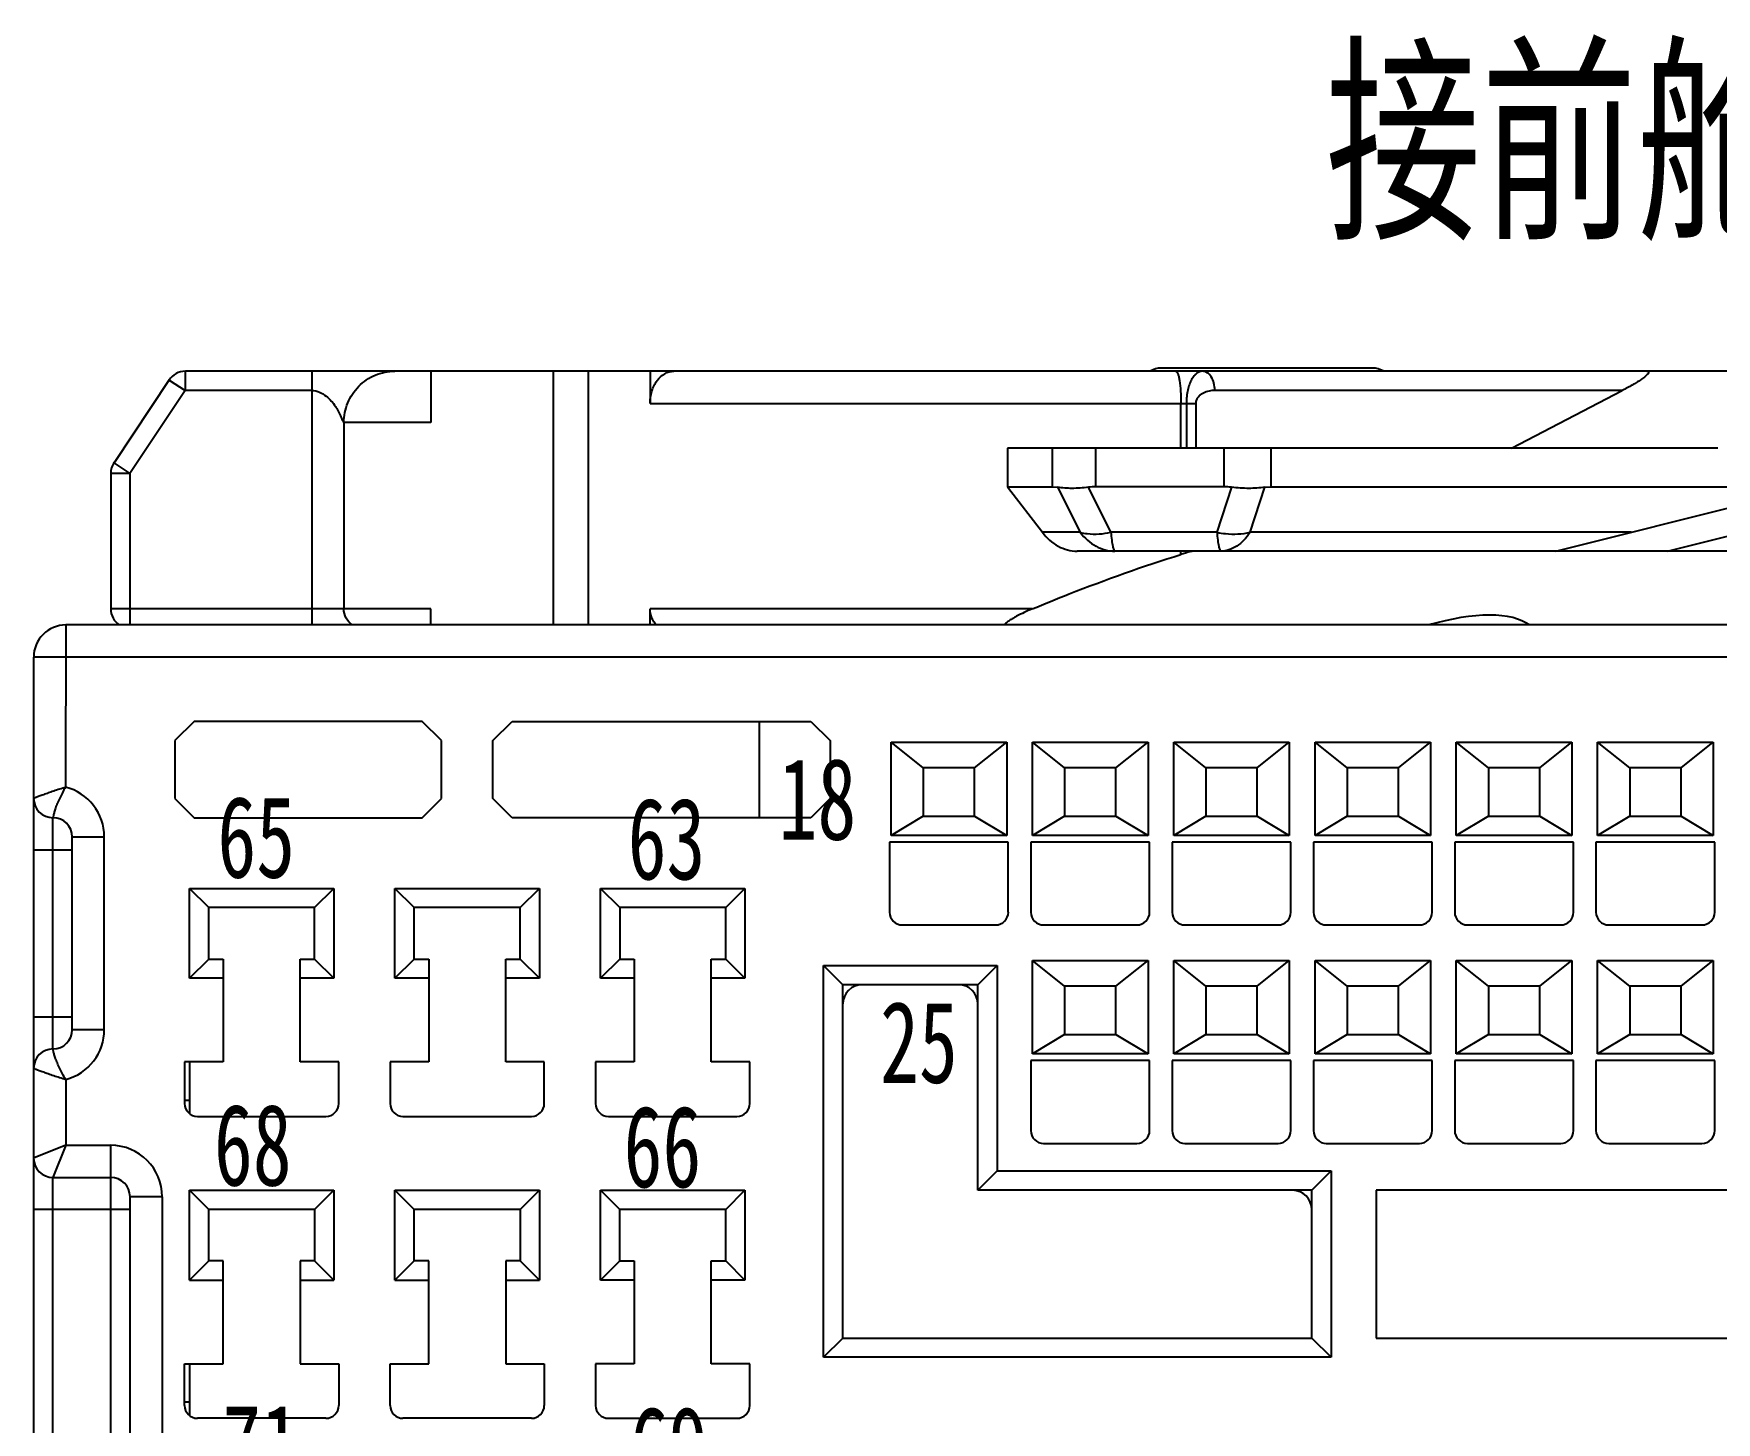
# Model space of a CAD drawing. Header units: inches. Extents: x 47316 to 59086, y 3141 to 11743.
# Drawn here: x 50907.2 to 50958.8, y 8758.8 to 8801.4 of the extents above; entities that cross this region are included whole.
import ezdxf

# ---------------------------------------------------------------- set-up
doc = ezdxf.new("R2010")
doc.units = ezdxf.units.IN
doc.header["$MEASUREMENT"] = 0
doc.layers.add('___SHELL', color=7, linetype='Continuous')
doc.styles.add('MtX_FangSong_GB2312', font='')
doc.styles.get("Standard").update_dxf_attribs({"font": ''})
doc.styles.get('MtX_FangSong_GB2312').set_extended_font_data('FangSong_GB2312')
doc.styles.get('Standard').set_extended_font_data('SimSun')

msp = doc.modelspace()

# ---------------------------------------------------------------- linework, layer by layer
at = {"layer": '___SHELL', "color": 0, "lineweight": -2}
for p, q in [((50911.871, 8791.053), (50911.871, 8790.463)), ((51019.429, 8791.053), (50911.874, 8791.053)), ((50915.756, 8783.278), (50915.756, 8791.053)), ((50919.398, 8791.053), (50919.398, 8789.479)), ((50923.154, 8783.278), (50923.154, 8791.053)), ((50924.215, 8791.053), (50924.215, 8783.278)), ((50926.119, 8791.053), (50926.119, 8790.069)), ((50948.268, 8791.152), (50941.772, 8791.152)), ((50911.378, 8790.788), (50909.687, 8788.251)), ((50911.373, 8790.781), (50911.871, 8790.463)), ((50911.871, 8790.463), (50910.177, 8787.922)), ((50915.756, 8790.463), (50911.871, 8790.463)), ((50926.119, 8790.069), (50942.845, 8790.069)), ((50942.386, 8788.691), (50942.386, 8790.069)), ((50942.553, 8790.069), (50942.553, 8788.691)), ((50942.842, 8790.069), (50942.841, 8788.691)), ((50955.909, 8790.463), (50943.426, 8790.463)), ((50952.516, 8788.691), (50955.909, 8790.463)), ((50919.398, 8789.479), (50916.731, 8789.479)), ((50916.731, 8789.479), (50916.731, 8783.77)), ((50919.396, 8789.55), (50919.398, 8789.48)), ((50958.843, 8788.691), (50937.073, 8788.691)), ((50937.073, 8788.691), (50937.073, 8787.51)), ((50938.447, 8787.51), (50938.447, 8788.691)), ((50939.783, 8787.51), (50939.783, 8788.691)), ((50943.705, 8788.691), (50943.705, 8787.51)), ((50945.142, 8788.691), (50945.142, 8787.51)), ((50910.177, 8787.922), (50909.587, 8787.92)), ((50909.587, 8787.92), (50909.587, 8783.77)), ((50909.686, 8788.249), (50910.177, 8787.922)), ((50910.177, 8787.922), (50910.177, 8783.278)), ((50953.878, 8785.542), (50964.902, 8788.298)), ((50937.073, 8787.51), (50938.447, 8787.51)), ((50937.073, 8787.51), (50938.139, 8786.118)), ((50938.447, 8787.51), (50938.607, 8787.496)), ((50938.607, 8787.496), (50939.296, 8786.118)), ((50940.241, 8786.118), (50939.552, 8787.496)), ((50943.705, 8787.51), (50939.783, 8787.51)), ((50943.939, 8787.496), (50943.49, 8786.118)), ((50944.506, 8786.118), (50944.955, 8787.496)), ((50944.955, 8787.496), (50945.142, 8787.51)), ((50945.142, 8787.51), (50961.752, 8787.51)), ((50957.303, 8785.542), (50963.679, 8787.135)), ((50939.296, 8786.118), (50938.139, 8786.118)), ((50943.49, 8786.118), (50940.241, 8786.118)), ((50956.184, 8786.118), (50944.506, 8786.118)), ((50962.643, 8785.542), (50939.205, 8785.542)), ((50942.386, 8785.439), (50942.386, 8785.542)), ((50942.553, 8785.491), (50942.386, 8785.439)), ((50942.553, 8785.542), (50942.553, 8785.491)), ((50919.398, 8783.77), (50909.587, 8783.77)), ((50919.399, 8783.278), (50919.398, 8783.77)), ((50937.832, 8783.77), (50926.119, 8783.77)), ((50926.119, 8783.278), (50926.119, 8783.77)), ((50908.209, 8783.278), (50908.202, 8778.308)), ((50985.965, 8783.278), (50908.209, 8783.278)), ((50985.965, 8782.294), (50907.224, 8782.294)), ((50907.224, 8782.294), (50907.224, 8737.412)), ((50912.146, 8780.325), (50911.555, 8779.735)), ((50919.134, 8780.325), (50912.146, 8780.325)), ((50919.724, 8779.735), (50919.134, 8780.325)), ((50921.299, 8779.735), (50921.89, 8780.325)), ((50921.89, 8780.325), (50931.043, 8780.325)), ((50929.468, 8777.372), (50929.468, 8780.325)), ((50931.043, 8780.325), (50931.634, 8779.735)), ((50911.555, 8779.735), (50911.555, 8777.963)), ((50919.724, 8777.963), (50919.724, 8779.735)), ((50921.299, 8777.963), (50921.299, 8779.735)), ((50931.634, 8779.735), (50931.634, 8777.963)), ((50934.488, 8778.898), (50933.504, 8779.685)), ((50933.504, 8779.685), (50937.047, 8779.685)), ((50933.504, 8776.831), (50933.504, 8779.685)), ((50936.063, 8778.898), (50937.047, 8779.685)), ((50937.047, 8779.685), (50937.047, 8776.831)), ((50938.819, 8778.898), (50937.835, 8779.685)), ((50937.835, 8779.685), (50941.378, 8779.685)), ((50937.835, 8776.831), (50937.835, 8779.685)), ((50940.394, 8778.898), (50941.378, 8779.685)), ((50941.378, 8779.685), (50941.378, 8776.831)), ((50943.15, 8778.898), (50942.165, 8779.685)), ((50942.165, 8779.685), (50945.709, 8779.685)), ((50942.165, 8776.831), (50942.165, 8779.685)), ((50944.724, 8778.898), (50945.709, 8779.685)), ((50945.709, 8779.685), (50945.709, 8776.831)), ((50947.48, 8778.898), (50946.496, 8779.685)), ((50946.496, 8779.685), (50950.039, 8779.685)), ((50946.496, 8776.831), (50946.496, 8779.685)), ((50949.055, 8778.898), (50950.039, 8779.685)), ((50950.039, 8779.685), (50950.039, 8776.831)), ((50951.811, 8778.898), (50950.827, 8779.685)), ((50950.827, 8779.685), (50954.37, 8779.685)), ((50950.827, 8776.831), (50950.827, 8779.685)), ((50953.386, 8778.898), (50954.37, 8779.685)), ((50954.37, 8779.685), (50954.37, 8776.831)), ((50956.142, 8778.898), (50955.157, 8779.685)), ((50955.157, 8779.685), (50958.701, 8779.685)), ((50955.157, 8776.831), (50955.157, 8779.685)), ((50957.716, 8778.898), (50958.701, 8779.685)), ((50958.701, 8779.685), (50958.701, 8776.831)), ((50934.488, 8778.898), (50934.488, 8777.422)), ((50936.063, 8778.898), (50934.488, 8778.898)), ((50936.063, 8777.422), (50936.063, 8778.898)), ((50938.819, 8778.898), (50938.819, 8777.422)), ((50940.394, 8778.898), (50938.819, 8778.898)), ((50940.394, 8777.422), (50940.394, 8778.898)), ((50943.15, 8778.898), (50943.15, 8777.422)), ((50944.724, 8778.898), (50943.15, 8778.898)), ((50944.724, 8777.422), (50944.724, 8778.898)), ((50947.48, 8778.898), (50947.48, 8777.422)), ((50949.055, 8778.898), (50947.48, 8778.898)), ((50949.055, 8777.422), (50949.055, 8778.898)), ((50951.811, 8778.898), (50951.811, 8777.422)), ((50953.386, 8778.898), (50951.811, 8778.898)), ((50953.386, 8777.422), (50953.386, 8778.898)), ((50956.142, 8778.898), (50956.142, 8777.422)), ((50957.716, 8778.898), (50956.142, 8778.898)), ((50957.716, 8777.422), (50957.716, 8778.898)), ((50911.555, 8777.963), (50912.146, 8777.372)), ((50919.134, 8777.372), (50919.724, 8777.963)), ((50921.89, 8777.372), (50921.299, 8777.963)), ((50931.634, 8777.963), (50931.043, 8777.372)), ((50907.815, 8770.286), (50907.815, 8777.372)), ((50912.146, 8777.372), (50919.134, 8777.372)), ((50931.043, 8777.372), (50921.89, 8777.372)), ((50934.488, 8777.422), (50933.504, 8776.831)), ((50934.488, 8777.422), (50936.063, 8777.422)), ((50936.063, 8777.422), (50937.047, 8776.831)), ((50938.819, 8777.422), (50937.835, 8776.831)), ((50938.819, 8777.422), (50940.394, 8777.422)), ((50940.394, 8777.422), (50941.378, 8776.831)), ((50943.15, 8777.422), (50942.165, 8776.831)), ((50943.15, 8777.422), (50944.724, 8777.422)), ((50944.724, 8777.422), (50945.709, 8776.831)), ((50947.48, 8777.422), (50946.496, 8776.831)), ((50947.48, 8777.422), (50949.055, 8777.422)), ((50949.055, 8777.422), (50950.039, 8776.831)), ((50951.811, 8777.422), (50950.827, 8776.831)), ((50951.811, 8777.422), (50953.386, 8777.422)), ((50953.386, 8777.422), (50954.37, 8776.831)), ((50956.142, 8777.422), (50955.157, 8776.831)), ((50956.142, 8777.422), (50957.716, 8777.422)), ((50957.716, 8777.422), (50958.701, 8776.831)), ((50908.405, 8770.876), (50908.405, 8776.782)), ((50908.405, 8776.782), (50909.39, 8776.782)), ((50909.39, 8770.884), (50909.39, 8776.782)), ((50937.096, 8776.624), (50933.455, 8776.624)), ((50933.455, 8776.624), (50933.455, 8774.479)), ((50937.047, 8776.831), (50933.504, 8776.831)), ((50937.096, 8774.479), (50937.096, 8776.624)), ((50941.427, 8776.624), (50937.785, 8776.624)), ((50937.785, 8776.624), (50937.785, 8774.479)), ((50941.378, 8776.831), (50937.835, 8776.831)), ((50941.427, 8774.479), (50941.427, 8776.624)), ((50945.758, 8776.624), (50942.116, 8776.624)), ((50942.116, 8776.624), (50942.116, 8774.479)), ((50945.709, 8776.831), (50942.165, 8776.831)), ((50945.758, 8774.479), (50945.758, 8776.624)), ((50950.089, 8776.624), (50946.447, 8776.624)), ((50946.447, 8776.624), (50946.447, 8774.479)), ((50950.039, 8776.831), (50946.496, 8776.831)), ((50950.089, 8774.479), (50950.089, 8776.624)), ((50954.419, 8776.624), (50950.778, 8776.624)), ((50950.778, 8776.624), (50950.778, 8774.479)), ((50954.37, 8776.831), (50950.827, 8776.831)), ((50954.419, 8774.479), (50954.419, 8776.624)), ((50958.75, 8776.624), (50955.108, 8776.624)), ((50955.108, 8776.624), (50955.108, 8774.479)), ((50958.701, 8776.831), (50955.157, 8776.831)), ((50958.75, 8774.479), (50958.75, 8776.624)), ((50907.224, 8776.388), (50908.405, 8776.388)), ((50912.589, 8774.616), (50911.998, 8775.207)), ((50911.998, 8775.207), (50916.427, 8775.207)), ((50911.998, 8772.451), (50911.998, 8775.207)), ((50915.837, 8774.616), (50916.427, 8775.207)), ((50916.427, 8775.207), (50916.427, 8772.451)), ((50918.888, 8774.616), (50918.297, 8775.207)), ((50918.297, 8775.207), (50922.726, 8775.207)), ((50918.297, 8772.451), (50918.297, 8775.207)), ((50922.136, 8774.616), (50922.726, 8775.207)), ((50922.726, 8775.207), (50922.726, 8772.451)), ((50925.187, 8774.616), (50924.596, 8775.207)), ((50924.596, 8775.207), (50929.026, 8775.207)), ((50924.596, 8772.451), (50924.596, 8775.207)), ((50928.435, 8774.616), (50929.026, 8775.207)), ((50929.026, 8775.207), (50929.026, 8772.451)), ((50915.837, 8774.616), (50912.589, 8774.616)), ((50912.589, 8773.042), (50912.589, 8774.616)), ((50915.837, 8773.042), (50915.837, 8774.616)), ((50922.136, 8774.616), (50918.888, 8774.616)), ((50918.888, 8773.042), (50918.888, 8774.616)), ((50922.136, 8773.042), (50922.136, 8774.616)), ((50925.187, 8774.616), (50925.187, 8773.042)), ((50928.435, 8774.616), (50925.187, 8774.616)), ((50928.435, 8773.042), (50928.435, 8774.616)), ((50933.848, 8774.085), (50936.703, 8774.085)), ((50938.179, 8774.085), (50941.033, 8774.085)), ((50942.51, 8774.085), (50945.364, 8774.085)), ((50946.841, 8774.085), (50949.695, 8774.085)), ((50951.171, 8774.085), (50954.026, 8774.085)), ((50955.502, 8774.085), (50958.356, 8774.085)), ((50911.998, 8772.451), (50912.589, 8773.042)), ((50912.589, 8773.042), (50913.031, 8773.042)), ((50913.031, 8773.042), (50913.031, 8769.892)), ((50915.394, 8769.892), (50915.394, 8773.042)), ((50915.394, 8773.042), (50915.837, 8773.042)), ((50915.837, 8773.042), (50916.427, 8772.451)), ((50918.297, 8772.451), (50918.888, 8773.042)), ((50918.888, 8773.042), (50919.331, 8773.042)), ((50919.331, 8773.042), (50919.331, 8769.892)), ((50921.693, 8769.892), (50921.693, 8773.042)), ((50921.693, 8773.042), (50922.136, 8773.042)), ((50922.136, 8773.042), (50922.726, 8772.451)), ((50925.187, 8773.042), (50924.596, 8772.451)), ((50925.187, 8773.042), (50925.63, 8773.042)), ((50925.63, 8773.042), (50925.63, 8769.892)), ((50927.992, 8769.892), (50927.992, 8773.042)), ((50927.992, 8773.042), (50928.435, 8773.042)), ((50928.435, 8773.042), (50929.026, 8772.451)), ((50938.819, 8772.205), (50937.835, 8772.992)), ((50937.835, 8772.992), (50941.378, 8772.992)), ((50937.835, 8770.138), (50937.835, 8772.992)), ((50940.394, 8772.205), (50941.378, 8772.992)), ((50941.378, 8772.992), (50941.378, 8770.138)), ((50943.15, 8772.205), (50942.165, 8772.992)), ((50942.165, 8772.992), (50945.709, 8772.992)), ((50942.165, 8770.138), (50942.165, 8772.992)), ((50944.724, 8772.205), (50945.709, 8772.992)), ((50945.709, 8772.992), (50945.709, 8770.138)), ((50947.48, 8772.205), (50946.496, 8772.992)), ((50946.496, 8772.992), (50950.039, 8772.992)), ((50946.496, 8770.138), (50946.496, 8772.992)), ((50949.055, 8772.205), (50950.039, 8772.992)), ((50950.039, 8772.992), (50950.039, 8770.138)), ((50951.811, 8772.205), (50950.827, 8772.992)), ((50950.827, 8772.992), (50954.37, 8772.992)), ((50950.827, 8770.138), (50950.827, 8772.992)), ((50953.386, 8772.205), (50954.37, 8772.992)), ((50954.37, 8772.992), (50954.37, 8770.138)), ((50956.142, 8772.205), (50955.157, 8772.992)), ((50955.157, 8772.992), (50958.701, 8772.992)), ((50955.157, 8770.138), (50955.157, 8772.992)), ((50957.716, 8772.205), (50958.701, 8772.992)), ((50958.701, 8772.992), (50958.701, 8770.138)), ((50913.031, 8772.451), (50911.998, 8772.451)), ((50916.427, 8772.451), (50915.394, 8772.451)), ((50919.331, 8772.451), (50918.297, 8772.451)), ((50922.726, 8772.451), (50921.693, 8772.451)), ((50925.63, 8772.451), (50924.596, 8772.451)), ((50929.026, 8772.451), (50927.992, 8772.451)), ((50932.028, 8772.254), (50931.437, 8772.845)), ((50931.437, 8772.845), (50936.752, 8772.845)), ((50931.437, 8760.837), (50931.437, 8772.845)), ((50936.161, 8772.254), (50936.752, 8772.845)), ((50936.752, 8772.845), (50936.752, 8766.546)), ((50936.161, 8772.254), (50932.028, 8772.254)), ((50932.028, 8761.427), (50932.028, 8772.254)), ((50936.161, 8765.955), (50936.161, 8772.254)), ((50938.819, 8772.205), (50938.819, 8770.729)), ((50940.394, 8772.205), (50938.819, 8772.205)), ((50940.394, 8770.729), (50940.394, 8772.205)), ((50943.15, 8772.205), (50943.15, 8770.729)), ((50944.724, 8772.205), (50943.15, 8772.205)), ((50944.724, 8770.729), (50944.724, 8772.205)), ((50947.48, 8772.205), (50947.48, 8770.729)), ((50949.055, 8772.205), (50947.48, 8772.205)), ((50949.055, 8770.729), (50949.055, 8772.205)), ((50951.811, 8772.205), (50951.811, 8770.729)), ((50953.386, 8772.205), (50951.811, 8772.205)), ((50953.386, 8770.729), (50953.386, 8772.205)), ((50956.142, 8772.205), (50956.142, 8770.729)), ((50957.716, 8772.205), (50956.142, 8772.205)), ((50957.716, 8770.729), (50957.716, 8772.205)), ((50907.224, 8771.27), (50908.405, 8771.27)), ((50909.39, 8770.876), (50908.405, 8770.876)), ((50938.819, 8770.729), (50937.835, 8770.138)), ((50938.819, 8770.729), (50940.394, 8770.729)), ((50940.394, 8770.729), (50941.378, 8770.138)), ((50943.15, 8770.729), (50942.165, 8770.138)), ((50943.15, 8770.729), (50944.724, 8770.729)), ((50944.724, 8770.729), (50945.709, 8770.138)), ((50947.48, 8770.729), (50946.496, 8770.138)), ((50947.48, 8770.729), (50949.055, 8770.729)), ((50949.055, 8770.729), (50950.039, 8770.138)), ((50951.811, 8770.729), (50950.827, 8770.138)), ((50951.811, 8770.729), (50953.386, 8770.729)), ((50953.386, 8770.729), (50954.37, 8770.138)), ((50956.142, 8770.729), (50955.157, 8770.138)), ((50956.142, 8770.729), (50957.716, 8770.729)), ((50957.716, 8770.729), (50958.701, 8770.138)), ((50913.031, 8769.892), (50911.85, 8769.892)), ((50911.85, 8769.892), (50911.85, 8768.612)), ((50911.998, 8769.892), (50911.998, 8768.305)), ((50916.575, 8769.892), (50915.394, 8769.892)), ((50916.575, 8768.613), (50916.575, 8769.892)), ((50919.331, 8769.892), (50918.15, 8769.892)), ((50918.15, 8769.892), (50918.15, 8768.613)), ((50922.874, 8769.892), (50921.693, 8769.892)), ((50922.874, 8768.613), (50922.874, 8769.892)), ((50925.63, 8769.892), (50924.449, 8769.892)), ((50924.449, 8769.892), (50924.449, 8768.613)), ((50929.173, 8769.892), (50927.992, 8769.892)), ((50929.173, 8768.613), (50929.173, 8769.892)), ((50941.427, 8769.931), (50937.785, 8769.931)), ((50937.785, 8769.931), (50937.785, 8767.786)), ((50941.378, 8770.138), (50937.835, 8770.138)), ((50941.427, 8767.786), (50941.427, 8769.931)), ((50945.758, 8769.931), (50942.116, 8769.931)), ((50942.116, 8769.931), (50942.116, 8767.786)), ((50945.709, 8770.138), (50942.165, 8770.138)), ((50945.758, 8767.786), (50945.758, 8769.931)), ((50950.089, 8769.931), (50946.447, 8769.931)), ((50946.447, 8769.931), (50946.447, 8767.786)), ((50950.039, 8770.138), (50946.496, 8770.138)), ((50950.089, 8767.786), (50950.089, 8769.931)), ((50954.419, 8769.931), (50950.778, 8769.931)), ((50950.778, 8769.931), (50950.778, 8767.786)), ((50954.37, 8770.138), (50950.827, 8770.138)), ((50954.419, 8767.786), (50954.419, 8769.931)), ((50958.75, 8769.931), (50955.108, 8769.931)), ((50955.108, 8769.931), (50955.108, 8767.786)), ((50958.701, 8770.138), (50955.157, 8770.138)), ((50958.75, 8767.786), (50958.75, 8769.931)), ((50908.209, 8769.352), (50908.209, 8767.333)), ((50911.998, 8768.711), (50911.85, 8768.711)), ((50912.244, 8768.219), (50916.181, 8768.219)), ((50918.543, 8768.219), (50922.48, 8768.219)), ((50924.842, 8768.219), (50928.779, 8768.219)), ((50908.209, 8767.333), (50907.224, 8766.939)), ((50908.209, 8767.333), (50907.815, 8766.349)), ((50908.209, 8767.333), (50909.587, 8767.333)), ((50909.587, 8739.774), (50909.587, 8767.333)), ((50938.179, 8767.392), (50941.033, 8767.392)), ((50942.51, 8767.392), (50945.364, 8767.392)), ((50946.841, 8767.392), (50949.695, 8767.392)), ((50951.171, 8767.392), (50954.026, 8767.392)), ((50955.502, 8767.392), (50958.356, 8767.392)), ((50907.815, 8740.758), (50907.815, 8766.349)), ((50907.815, 8766.349), (50909.587, 8766.349)), ((50936.161, 8765.955), (50936.752, 8766.546)), ((50936.752, 8766.546), (50946.988, 8766.546)), ((50946.398, 8765.955), (50946.988, 8766.546)), ((50946.988, 8766.546), (50946.988, 8760.837)), ((50911.161, 8765.758), (50910.177, 8765.758)), ((50910.177, 8765.758), (50910.177, 8741.349)), ((50911.161, 8765.758), (50911.161, 8741.349)), ((50912.589, 8765.364), (50911.998, 8765.955)), ((50911.998, 8765.955), (50916.427, 8765.955)), ((50911.998, 8763.199), (50911.998, 8765.955)), ((50916.427, 8765.955), (50915.837, 8765.364)), ((50916.427, 8765.955), (50916.427, 8763.199)), ((50918.888, 8765.364), (50918.297, 8765.955)), ((50918.297, 8765.955), (50922.726, 8765.955)), ((50918.297, 8763.199), (50918.297, 8765.955)), ((50922.726, 8765.955), (50922.136, 8765.364)), ((50922.726, 8765.955), (50922.726, 8763.199)), ((50925.187, 8765.364), (50924.596, 8765.955)), ((50924.596, 8765.955), (50929.026, 8765.955)), ((50924.596, 8763.199), (50924.596, 8765.955)), ((50928.435, 8765.364), (50929.026, 8765.955)), ((50929.026, 8765.955), (50929.026, 8763.199)), ((50946.398, 8765.955), (50936.161, 8765.955)), ((50946.398, 8761.427), (50946.398, 8765.955)), ((50960.472, 8765.955), (50948.366, 8765.955)), ((50948.366, 8765.955), (50948.366, 8761.427)), ((50910.177, 8765.364), (50907.224, 8765.364)), ((50915.837, 8765.364), (50912.589, 8765.364)), ((50912.589, 8763.79), (50912.589, 8765.364)), ((50915.837, 8765.364), (50915.837, 8763.79)), ((50922.136, 8765.364), (50918.888, 8765.364)), ((50918.888, 8763.79), (50918.888, 8765.364)), ((50922.136, 8765.364), (50922.136, 8763.79)), ((50928.435, 8765.364), (50925.187, 8765.364)), ((50925.187, 8763.79), (50925.187, 8765.364)), ((50928.435, 8763.79), (50928.435, 8765.364)), ((50912.589, 8763.79), (50911.998, 8763.199)), ((50913.031, 8763.79), (50912.589, 8763.79)), ((50913.031, 8760.64), (50913.031, 8763.79)), ((50915.837, 8763.79), (50915.394, 8763.79)), ((50915.394, 8763.79), (50915.394, 8760.64)), ((50916.427, 8763.199), (50915.837, 8763.79)), ((50918.888, 8763.79), (50918.297, 8763.199)), ((50919.331, 8763.79), (50918.888, 8763.79)), ((50919.331, 8760.64), (50919.331, 8763.79)), ((50922.136, 8763.79), (50921.693, 8763.79)), ((50921.693, 8763.79), (50921.693, 8760.64)), ((50922.726, 8763.199), (50922.136, 8763.79)), ((50924.596, 8763.199), (50925.187, 8763.79)), ((50925.187, 8763.79), (50925.63, 8763.79)), ((50925.63, 8763.79), (50925.63, 8760.64)), ((50927.992, 8760.64), (50927.992, 8763.79)), ((50927.992, 8763.79), (50928.435, 8763.79)), ((50928.435, 8763.79), (50929.026, 8763.199)), ((50911.998, 8763.199), (50913.031, 8763.199)), ((50915.394, 8763.199), (50916.427, 8763.199)), ((50918.297, 8763.199), (50919.331, 8763.199)), ((50921.693, 8763.199), (50922.726, 8763.199)), ((50925.63, 8763.199), (50924.596, 8763.199)), ((50929.026, 8763.199), (50927.992, 8763.199)), ((50931.437, 8760.837), (50932.028, 8761.427)), ((50932.028, 8761.427), (50946.398, 8761.427)), ((50946.398, 8761.427), (50946.988, 8760.837)), ((50948.366, 8761.427), (50960.472, 8761.427)), ((50911.85, 8759.361), (50911.85, 8760.64)), ((50911.85, 8760.64), (50913.031, 8760.64)), ((50911.998, 8760.64), (50911.998, 8759.053)), ((50915.394, 8760.64), (50916.575, 8760.64)), ((50916.575, 8760.64), (50916.575, 8759.361)), ((50918.15, 8759.361), (50918.15, 8760.64)), ((50918.15, 8760.64), (50919.331, 8760.64)), ((50921.693, 8760.64), (50922.874, 8760.64)), ((50922.874, 8760.64), (50922.874, 8759.361)), ((50925.63, 8760.64), (50924.449, 8760.64)), ((50924.449, 8760.64), (50924.449, 8759.361)), ((50929.173, 8760.64), (50927.992, 8760.64)), ((50929.173, 8759.361), (50929.173, 8760.64)), ((50946.988, 8760.837), (50931.437, 8760.837)), ((50911.998, 8759.459), (50911.85, 8759.459)), ((50916.181, 8758.967), (50912.244, 8758.967)), ((50922.48, 8758.967), (50918.543, 8758.967)), ((50924.842, 8758.967), (50928.779, 8758.967))]:
    msp.add_line(p, q, dxfattribs=at)
for centre, radius, start, end in [((50911.871, 8790.463), 0.591, 89.7245, 147.4298), ((50941.772, 8790.561), 0.591, 90.0021, 121.8974), ((50948.268, 8790.561), 0.591, 58.1026, 89.9945), ((50910.177, 8787.922), 0.591, 144.9363, 180.6729), ((50939.783, 8785.584), 1.926, 89.9871, 96.8759), ((50943.704, 8785.524), 1.986, 83.23, 89.9778), ((50910.177, 8783.77), 0.591, 180.0057, 236.4427), ((50908.209, 8782.294), 0.984, 89.9983, 180.0031), ((50907.815, 8776.782), 1.575, 0, 75.7895), ((50907.815, 8777.963), 0.591, 180.004, 269.9913), ((50907.815, 8776.782), 0.591, 0.0024, 89.9913), ((50933.848, 8774.479), 0.394, 180, 270), ((50936.703, 8774.479), 0.394, 270, 0), ((50938.179, 8774.479), 0.394, 180, 270), ((50941.033, 8774.479), 0.394, 270, 360), ((50942.51, 8774.479), 0.394, 180, 270), ((50945.364, 8774.479), 0.394, 270, 360), ((50946.841, 8774.479), 0.394, 180, 270), ((50949.695, 8774.479), 0.394, 270, 360), ((50951.171, 8774.479), 0.394, 180, 270), ((50954.026, 8774.479), 0.394, 270, 360), ((50955.502, 8774.479), 0.394, 180, 270), ((50958.356, 8774.479), 0.394, 270, 360), ((50932.618, 8771.664), 0.591, 90.0021, 180), ((50935.571, 8771.664), 0.591, 0.0021, 90), ((50907.815, 8770.876), 0.591, 269.9961, 359.9913), ((50907.815, 8770.876), 1.575, 284.4792, 0.2685), ((50907.815, 8769.695), 0.591, 90.0087, 179.9958), ((50912.244, 8768.613), 0.394, 180.003, 270), ((50916.181, 8768.613), 0.394, 270, 360), ((50918.543, 8768.613), 0.394, 180, 270), ((50922.48, 8768.613), 0.394, 270, 360), ((50924.842, 8768.613), 0.394, 180, 270), ((50928.779, 8768.613), 0.394, 270, 360), ((50938.179, 8767.786), 0.394, 180, 270), ((50941.033, 8767.786), 0.394, 270, 360), ((50942.51, 8767.786), 0.394, 180, 270), ((50945.364, 8767.786), 0.394, 270, 360), ((50946.841, 8767.786), 0.394, 180, 270), ((50949.695, 8767.786), 0.394, 270, 360), ((50951.171, 8767.786), 0.394, 180, 270), ((50954.026, 8767.786), 0.394, 270, 360), ((50955.502, 8767.786), 0.394, 180, 270), ((50958.356, 8767.786), 0.394, 270, 360), ((50909.587, 8765.758), 1.575, 0, 90), ((50907.815, 8766.939), 0.591, 180.004, 269.9913), ((50909.587, 8765.758), 0.591, 0.0087, 89.9976), ((50945.807, 8765.364), 0.591, 0.0021, 90), ((50912.244, 8759.361), 0.394, 180.003, 270), ((50916.181, 8759.361), 0.394, 270, 360), ((50918.543, 8759.361), 0.394, 180, 270), ((50922.48, 8759.361), 0.394, 270, 360), ((50924.842, 8759.361), 0.394, 180, 270), ((50928.779, 8759.361), 0.394, 270, 360)]:
    msp.add_arc(centre, radius, start, end, dxfattribs=at)
msp.add_ellipse((50949.059, 8780.98), major_axis=(-4.26, -2.001), ratio=0.389138, start_param=3.347405, end_param=4.319561, dxfattribs=at)
for points, knots in [([(50916.731, 8789.479), (50916.731, 8789.683), (50916.812, 8790.097), (50917.159, 8790.62), (50917.678, 8790.971), (50918.089, 8791.053), (50918.292, 8791.053)], [0, 0, 0, 0, 0.25106, 0.501454, 0.750997, 1, 1, 1, 1]), ([(50926.119, 8790.069), (50926.119, 8790.196), (50926.153, 8790.444), (50926.306, 8790.767), (50926.542, 8790.995), (50926.745, 8791.053), (50926.84, 8791.053)], [0, 0, 0, 0, 0.284839, 0.550515, 0.7869, 1, 1, 1, 1]), ([(50942.231, 8791.053), (50942.243, 8791.053), (50942.262, 8791.037), (50942.278, 8791.009), (50942.299, 8790.96), (50942.321, 8790.878), (50942.354, 8790.701), (50942.379, 8790.427), (50942.386, 8790.195), (50942.386, 8790.069)], [0, 0, 0, 0, 0.035018, 0.06227, 0.097252, 0.190532, 0.313203, 0.629097, 1, 1, 1, 1]), ([(50943.047, 8791.053), (50943.016, 8791.053), (50942.953, 8791.042), (50942.864, 8790.99), (50942.782, 8790.906), (50942.707, 8790.792), (50942.642, 8790.646), (50942.593, 8790.472), (50942.56, 8790.277), (50942.551, 8790.14), (50942.553, 8790.069)], [0, 0, 0, 0, 0.076001, 0.15862, 0.255029, 0.368972, 0.5021, 0.654348, 0.822752, 1, 1, 1, 1]), ([(50943.426, 8790.463), (50943.426, 8790.539), (50943.408, 8790.685), (50943.33, 8790.877), (50943.208, 8791.016), (50943.097, 8791.053), (50943.047, 8791.053)], [0, 0, 0, 0, 0.297433, 0.569566, 0.801539, 1, 1, 1, 1]), ([(50956.661, 8791.053), (50956.671, 8791.053), (50956.688, 8791.052), (50956.71, 8791.046), (50956.722, 8791.033), (50956.723, 8791.018), (50956.718, 8791.002), (50956.704, 8790.979), (50956.677, 8790.949), (50956.637, 8790.912), (50956.571, 8790.859), (50956.476, 8790.791), (50956.35, 8790.71), (50956.212, 8790.628), (50956.064, 8790.545), (50955.962, 8790.49), (50955.909, 8790.463)], [0, 0, 0, 0, 0.028763, 0.048305, 0.06194, 0.074656, 0.089549, 0.107289, 0.150402, 0.201575, 0.258779, 0.386356, 0.526817, 0.676971, 0.835043, 1, 1, 1, 1]), ([(50915.756, 8790.463), (50915.836, 8790.463), (50915.993, 8790.421), (50916.19, 8790.299), (50916.349, 8790.147), (50916.455, 8790.007), (50916.525, 8789.894), (50916.57, 8789.811), (50916.609, 8789.731), (50916.643, 8789.656), (50916.672, 8789.589), (50916.695, 8789.535), (50916.712, 8789.5), (50916.723, 8789.483), (50916.729, 8789.479), (50916.731, 8789.479)], [0, 0, 0, 0, 0.164731, 0.323387, 0.47325, 0.61463, 0.681955, 0.746661, 0.808097, 0.865155, 0.915972, 0.957731, 0.986664, 0.995256, 1, 1, 1, 1]), ([(50943.426, 8790.463), (50943.367, 8790.463), (50943.246, 8790.451), (50943.1, 8790.402), (50942.992, 8790.338), (50942.917, 8790.271), (50942.856, 8790.182), (50942.841, 8790.107), (50942.842, 8790.069)], [0, 0, 0, 0, 0.230882, 0.466355, 0.58856, 0.716213, 0.852855, 1, 1, 1, 1]), ([(50939.552, 8787.496), (50939.384, 8787.476), (50939.069, 8787.454), (50938.752, 8787.473), (50938.607, 8787.496)], [0, 0, 0, 0, 0.535707, 1, 1, 1, 1]), ([(50944.955, 8787.496), (50944.794, 8787.474), (50944.454, 8787.454), (50944.114, 8787.475), (50943.939, 8787.496)], [0, 0, 0, 0, 0.478359, 1, 1, 1, 1]), ([(50938.139, 8786.118), (50938.271, 8785.946), (50938.515, 8785.724), (50938.905, 8785.568), (50939.107, 8785.542), (50939.205, 8785.542)], [0, 0, 0, 0, 0.519327, 0.762783, 1, 1, 1, 1]), ([(50939.296, 8786.118), (50939.428, 8785.946), (50939.672, 8785.724), (50940.062, 8785.568), (50940.263, 8785.542), (50940.362, 8785.542)], [0, 0, 0, 0, 0.519325, 0.762782, 1, 1, 1, 1]), ([(50939.296, 8786.118), (50939.367, 8786.1), (50939.679, 8786.043), (50940.003, 8786.068), (50940.241, 8786.118)], [0, 0, 0, 0, 0.23213, 1, 1, 1, 1]), ([(50940.241, 8786.118), (50940.248, 8786.037), (50940.263, 8785.894), (50940.29, 8785.714), (50940.317, 8785.604), (50940.34, 8785.554), (50940.356, 8785.542), (50940.362, 8785.542)], [0, 0, 0, 0, 0.410641, 0.718411, 0.912874, 0.967769, 1, 1, 1, 1]), ([(50943.49, 8786.118), (50943.497, 8786.037), (50943.512, 8785.894), (50943.539, 8785.714), (50943.566, 8785.604), (50943.589, 8785.554), (50943.605, 8785.542), (50943.611, 8785.542)], [0, 0, 0, 0, 0.410643, 0.718414, 0.91288, 0.967774, 1, 1, 1, 1]), ([(50943.49, 8786.118), (50943.577, 8786.1), (50943.913, 8786.049), (50944.261, 8786.062), (50944.506, 8786.118)], [0, 0, 0, 0, 0.26061, 1, 1, 1, 1]), ([(50944.506, 8786.118), (50944.45, 8786.031), (50944.328, 8785.873), (50944.108, 8785.686), (50943.866, 8785.569), (50943.695, 8785.542), (50943.611, 8785.542)], [0, 0, 0, 0, 0.280635, 0.537584, 0.774596, 1, 1, 1, 1]), ([(50937.832, 8783.77), (50938.206, 8783.927), (50939.704, 8784.536), (50941.229, 8785.077), (50942.386, 8785.439)], [0, 0, 0, 0, 0.250468, 1, 1, 1, 1]), ([(50942.84, 8785.542), (50942.818, 8785.542), (50942.721, 8785.536), (50942.625, 8785.514), (50942.553, 8785.491)], [0, 0, 0, 0, 0.224288, 1, 1, 1, 1]), ([(50916.993, 8783.278), (50916.914, 8783.331), (50916.779, 8783.48), (50916.731, 8783.674), (50916.731, 8783.77)], [0, 0, 0, 0, 0.499121, 1, 1, 1, 1]), ([(50926.312, 8783.278), (50926.249, 8783.335), (50926.15, 8783.494), (50926.119, 8783.675), (50926.119, 8783.77)], [0, 0, 0, 0, 0.473621, 1, 1, 1, 1]), ([(50937.832, 8783.77), (50937.75, 8783.735), (50937.587, 8783.664), (50937.389, 8783.566), (50937.238, 8783.483), (50937.134, 8783.418), (50937.043, 8783.353), (50936.99, 8783.304), (50936.972, 8783.278)], [0, 0, 0, 0, 0.269642, 0.534736, 0.663676, 0.787901, 0.903299, 1, 1, 1, 1]), ([(50908.209, 8778.307), (50908.146, 8778.286), (50908.022, 8778.248), (50907.843, 8778.189), (50907.677, 8778.132), (50907.549, 8778.087), (50907.458, 8778.053), (50907.399, 8778.031), (50907.349, 8778.012), (50907.306, 8777.995), (50907.272, 8777.982), (50907.25, 8777.973), (50907.237, 8777.968), (50907.23, 8777.965), (50907.227, 8777.964), (50907.224, 8777.962), (50907.224, 8777.963)], [0, 0, 0, 0, 0.189375, 0.372691, 0.543186, 0.695133, 0.762245, 0.822389, 0.874815, 0.918873, 0.953926, 0.979381, 0.988384, 0.994849, 0.998733, 1, 1, 1, 1]), ([(50908.202, 8778.308), (50908.169, 8778.252), (50908.107, 8778.14), (50908.024, 8777.973), (50907.952, 8777.815), (50907.904, 8777.692), (50907.874, 8777.602), (50907.857, 8777.545), (50907.843, 8777.494), (50907.833, 8777.452), (50907.825, 8777.419), (50907.821, 8777.397), (50907.818, 8777.384), (50907.817, 8777.378), (50907.816, 8777.375), (50907.815, 8777.374)], [0, 0, 0, 0, 0.1920337, 0.3778506, 0.5500295, 0.7023102, 0.7690463, 0.8284076, 0.879652, 0.9223228, 0.9559902, 0.9802667, 0.9888254, 0.9949756, 0.9987015, 0.9987015, 0.9987015, 0.9987015]), ([(50908.209, 8769.352), (50908.174, 8769.407), (50908.109, 8769.517), (50908.024, 8769.684), (50907.952, 8769.842), (50907.905, 8769.966), (50907.875, 8770.055), (50907.857, 8770.113), (50907.843, 8770.163), (50907.833, 8770.205), (50907.825, 8770.239), (50907.82, 8770.261), (50907.817, 8770.274), (50907.816, 8770.28), (50907.815, 8770.283), (50907.815, 8770.285)], [0, 0, 0, 0, 0.1919117, 0.3776953, 0.5499452, 0.7021691, 0.7688366, 0.8281552, 0.8794481, 0.9222191, 0.9559675, 0.9802808, 0.9888469, 0.9949981, 0.9987186, 0.9987186, 0.9987186, 0.9987186]), ([(50907.224, 8769.695), (50907.224, 8769.695), (50907.227, 8769.694), (50907.23, 8769.692), (50907.237, 8769.69), (50907.25, 8769.685), (50907.272, 8769.676), (50907.306, 8769.663), (50907.349, 8769.646), (50907.399, 8769.627), (50907.458, 8769.605), (50907.549, 8769.572), (50907.676, 8769.526), (50907.843, 8769.469), (50908.022, 8769.411), (50908.146, 8769.372), (50908.209, 8769.352)], [0, 0, 0, 0, 0.001381, 0.005321, 0.011798, 0.020786, 0.046175, 0.081191, 0.125244, 0.177657, 0.237749, 0.304779, 0.45659, 0.62713, 0.810581, 1, 1, 1, 1])]:
    msp.add_open_spline(points, degree=3, knots=knots, dxfattribs=at)
for points in [[(50907.815, 8777.374), (50907.815, 8777.373), (50907.815, 8777.372), (50907.815, 8777.372)], [(50907.815, 8770.285), (50907.815, 8770.285), (50907.815, 8770.286), (50907.815, 8770.286)]]:
    msp.add_open_spline(points, degree=3, dxfattribs=at)

# ---------------------------------------------------------------- texts
at = {"color": 0, "lineweight": -2, "style": 'MtX_FangSong_GB2312', "width": 0.7}
msp.add_text('接前舱线束', height=5, rotation=360, dxfattribs=at).set_placement((50946.815, 8795.615))
at = {"layer": '___SHELL', "color": 0, "lineweight": -2, "width": 0.7}
for s, p in [('18', (50930.055, 8776.697)), ('65', (50912.856, 8775.533)), ('63', (50925.431, 8775.481)), ('25', (50933.166, 8769.246)), ('68', (50912.75, 8766.099)), ('66', (50925.305, 8766.047)), ('71', (50913.004, 8756.894)), ('69', (50925.5, 8756.828))]:
    msp.add_text(s, height=2.5, dxfattribs=at).set_placement(p)

doc.saveas('drawing.dxf')
